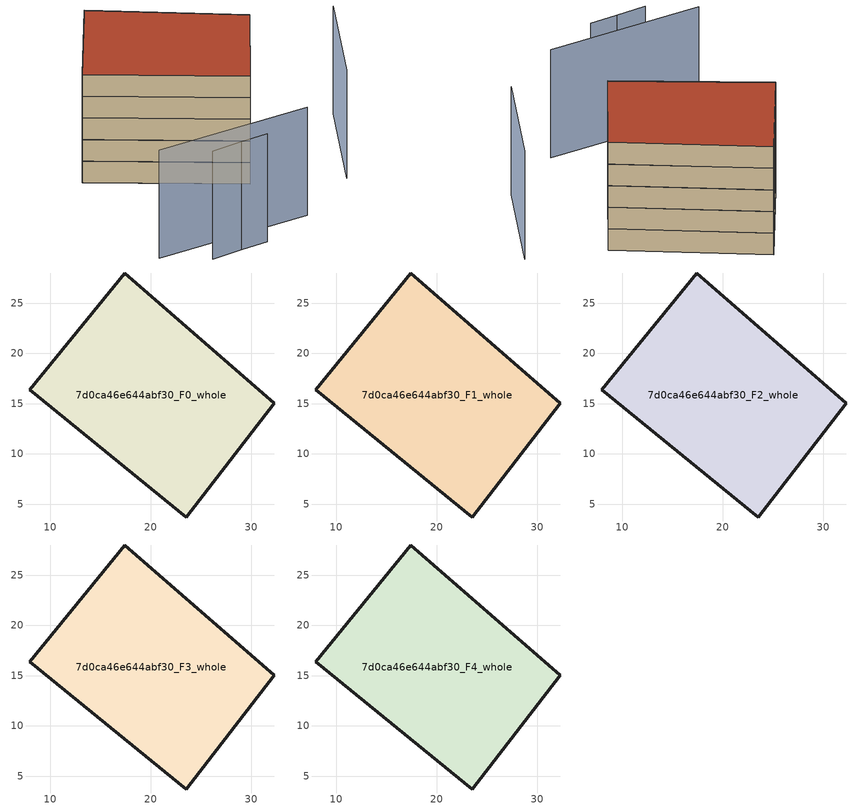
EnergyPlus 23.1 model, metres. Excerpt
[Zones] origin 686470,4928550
7d0ca46e644abf30_F0_whole
 floor ground (EU_floor_Construction): 23.55,3.72 32.31,15.05 17.44,28 7.97,16.36 z0
 wall outside (EU_wall_Construction): 7.97,16.36 17.44,28 32.31,15.05 23.55,3.72 7.97,16.36 z0:3
7d0ca46e644abf30_F1_whole
 floor to 7d0ca46e644abf30_F0_whole (EU_floor_Construction): 23.54,3.72 32.3,15.05 17.44,28 7.97,16.36 z3
 wall outside (EU_wall_Construction): 7.97,16.36 17.44,28 32.31,15.05 23.55,3.72 7.97,16.36 z3:6
7d0ca46e644abf30_F2_whole
 floor to 7d0ca46e644abf30_F1_whole (EU_floor_Construction): 23.54,3.72 32.3,15.05 17.44,28 7.97,16.36 z6
 wall outside (EU_wall_Construction): 7.97,16.36 17.44,28 32.31,15.05 23.55,3.72 7.97,16.36 z6:9
7d0ca46e644abf30_F3_whole
 floor to 7d0ca46e644abf30_F2_whole (EU_floor_Construction): 23.54,3.72 32.3,15.05 17.44,28 7.97,16.36 z9
 wall outside (EU_wall_Construction): 7.97,16.36 17.44,28 32.31,15.05 23.55,3.72 7.97,16.36 z9:12
7d0ca46e644abf30_F4_whole
 floor to 7d0ca46e644abf30_F3_whole (EU_floor_Construction): 23.54,3.72 32.3,15.05 17.44,28 7.97,16.36 z12
 wall outside (EU_wall_Construction): 7.97,16.36 17.44,28 32.31,15.05 23.55,3.72 7.97,16.36 z12:15
 roof outside (EU_roof_Construction): 32.31,15.05 23.55,3.72 7.97,16.36 17.44,28 z15
shading: 4.37,-3.09 24.42,-6.16 / 13.29,-7.59 16.88,-8.06 / 9.27,-7.16 13.29,-7.62 / 33.44,-2.28 41.37,10.46 z0:15
[Building]
EU S2 Campaign: North Axis=0; Terrain=City; Solar Distribution=FullExterior
[Site:Location]
Bologna: Latitude=44.5; Longitude=11.25; Time Zone=1; Elevation=37
[SizingPeriod:WeatherFileDays]
AnnualSizingPeriod: Begin Month=1; Begin Day of Month=1; End Month=12; End Day of Month=31; Day of Week for Start Day=Monday; Use Weather File Daylight Saving Period=No; Use Weather File Rain and Snow Indicators=No
[MATERIAL]
EU_InternalMass_Material: Roughness=MediumRough; Thickness=0.1; Conductivity=1; Density=1800; Specific Heat=900; Thermal Absorptance=0.9; Solar Absorptance=0.7; Visible Absorptance=0.7
[MATERIAL:NOMASS] Roughness=MediumRough; Thermal Absorptance=0.9; Solar Absorptance=0.7; Visible Absorptance=0.7
Name | Thermal Resistance
EU_wall_NoMass | 0.905828
EU_roof_NoMass | 0.37593
EU_floor_NoMass | 0.67114
[CONSTRUCTION]
EU_wall_Construction: EU_wall_NoMass
EU_roof_Construction: EU_roof_NoMass
EU_floor_Construction: EU_floor_NoMass
EU_InternalMass_Construction: EU_InternalMass_Material
[ZONE] Type=1; Multiplier=1; Ceiling Height=autocalculate; Floor Area=autocalculate; Part of Total Floor Area=Yes
Name | Volume
7d0ca46e644abf30_F0_whole | 874.113
7d0ca46e644abf30_F1_whole; 7d0ca46e644abf30_F2_whole; 7d0ca46e644abf30_F3_whole; 7d0ca46e644abf30_F4_whole | 874.112
[INTERNALMASS] Construction=EU_InternalMass_Construction; Surface Area=291.371
Name | Zone or ZoneList
7d0ca46e644abf30_F0_whole_EU_InternalMass | 7d0ca46e644abf30_F0_whole
7d0ca46e644abf30_F1_whole_EU_InternalMass | 7d0ca46e644abf30_F1_whole
7d0ca46e644abf30_F2_whole_EU_InternalMass | 7d0ca46e644abf30_F2_whole
7d0ca46e644abf30_F3_whole_EU_InternalMass | 7d0ca46e644abf30_F3_whole
7d0ca46e644abf30_F4_whole_EU_InternalMass | 7d0ca46e644abf30_F4_whole
[OTHEREQUIPMENT] Fuel Type=Electricity; Design Level Calculation Method=Watts/Area; Power per Zone Floor Area=1; Fraction Latent=0; Fraction Radiant=0; Fraction Lost=0; Carbon Dioxide Generation Rate=0; EndUse Subcategory=EU_Step8_InternalGains
Name | Zone or ZoneList or Space or SpaceList | Schedule
EU_Step8_InternalGain_7d0ca46e644abf30_F0_whole_f000 | 7d0ca46e644abf30_F0_whole | EU_Step8_GainSchedule_7d0ca46e644abf30_F0_whole_f000
EU_Step8_InternalGain_7d0ca46e644abf30_F1_whole_f000 | 7d0ca46e644abf30_F1_whole | EU_Step8_GainSchedule_7d0ca46e644abf30_F1_whole_f000
EU_Step8_InternalGain_7d0ca46e644abf30_F2_whole_f000 | 7d0ca46e644abf30_F2_whole | EU_Step8_GainSchedule_7d0ca46e644abf30_F2_whole_f000
EU_Step8_InternalGain_7d0ca46e644abf30_F3_whole_f000 | 7d0ca46e644abf30_F3_whole | EU_Step8_GainSchedule_7d0ca46e644abf30_F3_whole_f000
EU_Step8_InternalGain_7d0ca46e644abf30_F4_whole_f000 | 7d0ca46e644abf30_F4_whole | EU_Step8_GainSchedule_7d0ca46e644abf30_F4_whole_f000
[ZONEVENTILATION:DESIGNFLOWRATE] Schedule=EU_AlwaysOn; Design Flow Rate Calculation Method=AirChanges/Hour; Air Changes per Hour=0.73129; Ventilation Type=Natural; Fan Pressure Rise=0; Fan Total Efficiency=1; Constant Term Coefficient=1; Temperature Term Coefficient=0; Velocity Term Coefficient=0; Velocity Squared Term Coefficient=0; Minimum Indoor Temperature=-100; Maximum Indoor Temperature=100; Delta Temperature=-100; Minimum Outdoor Temperature=-100; Maximum Outdoor Temperature=100; Maximum Wind Speed=40
Name | Zone or ZoneList or Space or SpaceList
EU_ConstantAir_7d0ca46e644abf30_F0_whole | 7d0ca46e644abf30_F0_whole
EU_ConstantAir_7d0ca46e644abf30_F1_whole | 7d0ca46e644abf30_F1_whole
EU_ConstantAir_7d0ca46e644abf30_F2_whole | 7d0ca46e644abf30_F2_whole
EU_ConstantAir_7d0ca46e644abf30_F3_whole | 7d0ca46e644abf30_F3_whole
EU_ConstantAir_7d0ca46e644abf30_F4_whole | 7d0ca46e644abf30_F4_whole
[HVACTEMPLATE:THERMOSTAT] Constant Heating Setpoint=20; Constant Cooling Setpoint=50
EU_HeatOnly_7d0ca46e644abf30_F0_whole; EU_HeatOnly_7d0ca46e644abf30_F1_whole; EU_HeatOnly_7d0ca46e644abf30_F2_whole; EU_HeatOnly_7d0ca46e644abf30_F3_whole; EU_HeatOnly_7d0ca46e644abf30_F4_whole
[HVACTEMPLATE:ZONE:IDEALLOADSAIRSYSTEM] System Availability Schedule=EU_AlwaysOn; Maximum Heating Supply Air Temperature=50; Minimum Cooling Supply Air Temperature=13; Maximum Heating Supply Air Humidity Ratio=0.0156; Minimum Cooling Supply Air Humidity Ratio=0.0077; Heating Limit=NoLimit; Cooling Limit=NoLimit; Heating Availability Schedule=EU_AlwaysOn; Cooling Availability Schedule=EU_CoolingOff; Dehumidification Control Type=ConstantSensibleHeatRatio; Cooling Sensible Heat Ratio=0.7; Dehumidification Setpoint=60; Humidification Control Type=None; Humidification Setpoint=30; Outdoor Air Method=None; Outdoor Air Flow Rate per Person=0.00944; Outdoor Air Flow Rate per Zone Floor Area=0; Outdoor Air Flow Rate per Zone=0; Demand Controlled Ventilation Type=None; Outdoor Air Economizer Type=NoEconomizer; Heat Recovery Type=None; Sensible Heat Recovery Effectiveness=0.7; Latent Heat Recovery Effectiveness=0.65
Name | Template Thermostat
7d0ca46e644abf30_F0_whole | EU_HeatOnly_7d0ca46e644abf30_F0_whole
7d0ca46e644abf30_F1_whole | EU_HeatOnly_7d0ca46e644abf30_F1_whole
7d0ca46e644abf30_F2_whole | EU_HeatOnly_7d0ca46e644abf30_F2_whole
7d0ca46e644abf30_F3_whole | EU_HeatOnly_7d0ca46e644abf30_F3_whole
7d0ca46e644abf30_F4_whole | EU_HeatOnly_7d0ca46e644abf30_F4_whole
[SIZING:ZONE] Zone Cooling Design Supply Air Temperature Input Method=SupplyAirTemperature; Zone Cooling Design Supply Air Temperature=13; Zone Heating Design Supply Air Temperature Input Method=SupplyAirTemperature; Zone Heating Design Supply Air Temperature=50; Zone Cooling Design Supply Air Humidity Ratio=0.008; Zone Heating Design Supply Air Humidity Ratio=0.008; Cooling Design Air Flow Method=DesignDay; Cooling Design Air Flow Rate=0; Cooling Minimum Air Flow per Zone Floor Area=0.000762; Cooling Minimum Air Flow=0; Cooling Minimum Air Flow Fraction=0.2; Heating Design Air Flow Method=DesignDay; Heating Design Air Flow Rate=0; Heating Maximum Air Flow per Zone Floor Area=0.002032; Heating Maximum Air Flow=0.141576; Heating Maximum Air Flow Fraction=0.3; Account for Dedicated Outdoor Air System=No; Dedicated Outdoor Air System Control Strategy=NeutralSupplyAir; Dedicated Outdoor Air Low Setpoint Temperature for Design=autosize; Dedicated Outdoor Air High Setpoint Temperature for Design=autosize; Zone Load Sizing Method=Sensible Load Only No Latent Load; Zone Latent Cooling Design Supply Air Humidity Ratio Input Method=HumidityRatioDifference; Zone Cooling Design Supply Air Humidity Ratio Difference=0.005; Zone Latent Heating Design Supply Air Humidity Ratio Input Method=HumidityRatioDifference; Zone Humidification Design Supply Air Humidity Ratio Difference=0.005
7d0ca46e644abf30_F0_whole; 7d0ca46e644abf30_F1_whole; 7d0ca46e644abf30_F2_whole; 7d0ca46e644abf30_F3_whole; 7d0ca46e644abf30_F4_whole
[SCHEDULE:CONSTANT]
Name | Hourly Value
EU_AlwaysOn | 1
EU_CoolingOff | 0
[SCHEDULE:FILE] Column Number=1; Rows to Skip at Top=0; Number of Hours of Data=8760; Column Separator=Comma; Interpolate to Timestep=No; Minutes per Item=60; Adjust Schedule for Daylight Savings=Yes
Name | File
EU_Step8_GainSchedule_7d0ca46e644abf30_F0_whole_f000 | ../../schedules/7d0ca46e644abf30/7d0ca46e644abf30_F0_whole_f000_gain.csv
EU_Step8_GainSchedule_7d0ca46e644abf30_F1_whole_f000 | ../../schedules/7d0ca46e644abf30/7d0ca46e644abf30_F1_whole_f000_gain.csv
EU_Step8_GainSchedule_7d0ca46e644abf30_F2_whole_f000 | ../../schedules/7d0ca46e644abf30/7d0ca46e644abf30_F2_whole_f000_gain.csv
EU_Step8_GainSchedule_7d0ca46e644abf30_F3_whole_f000 | ../../schedules/7d0ca46e644abf30/7d0ca46e644abf30_F3_whole_f000_gain.csv
EU_Step8_GainSchedule_7d0ca46e644abf30_F4_whole_f000 | ../../schedules/7d0ca46e644abf30/7d0ca46e644abf30_F4_whole_f000_gain.csv
